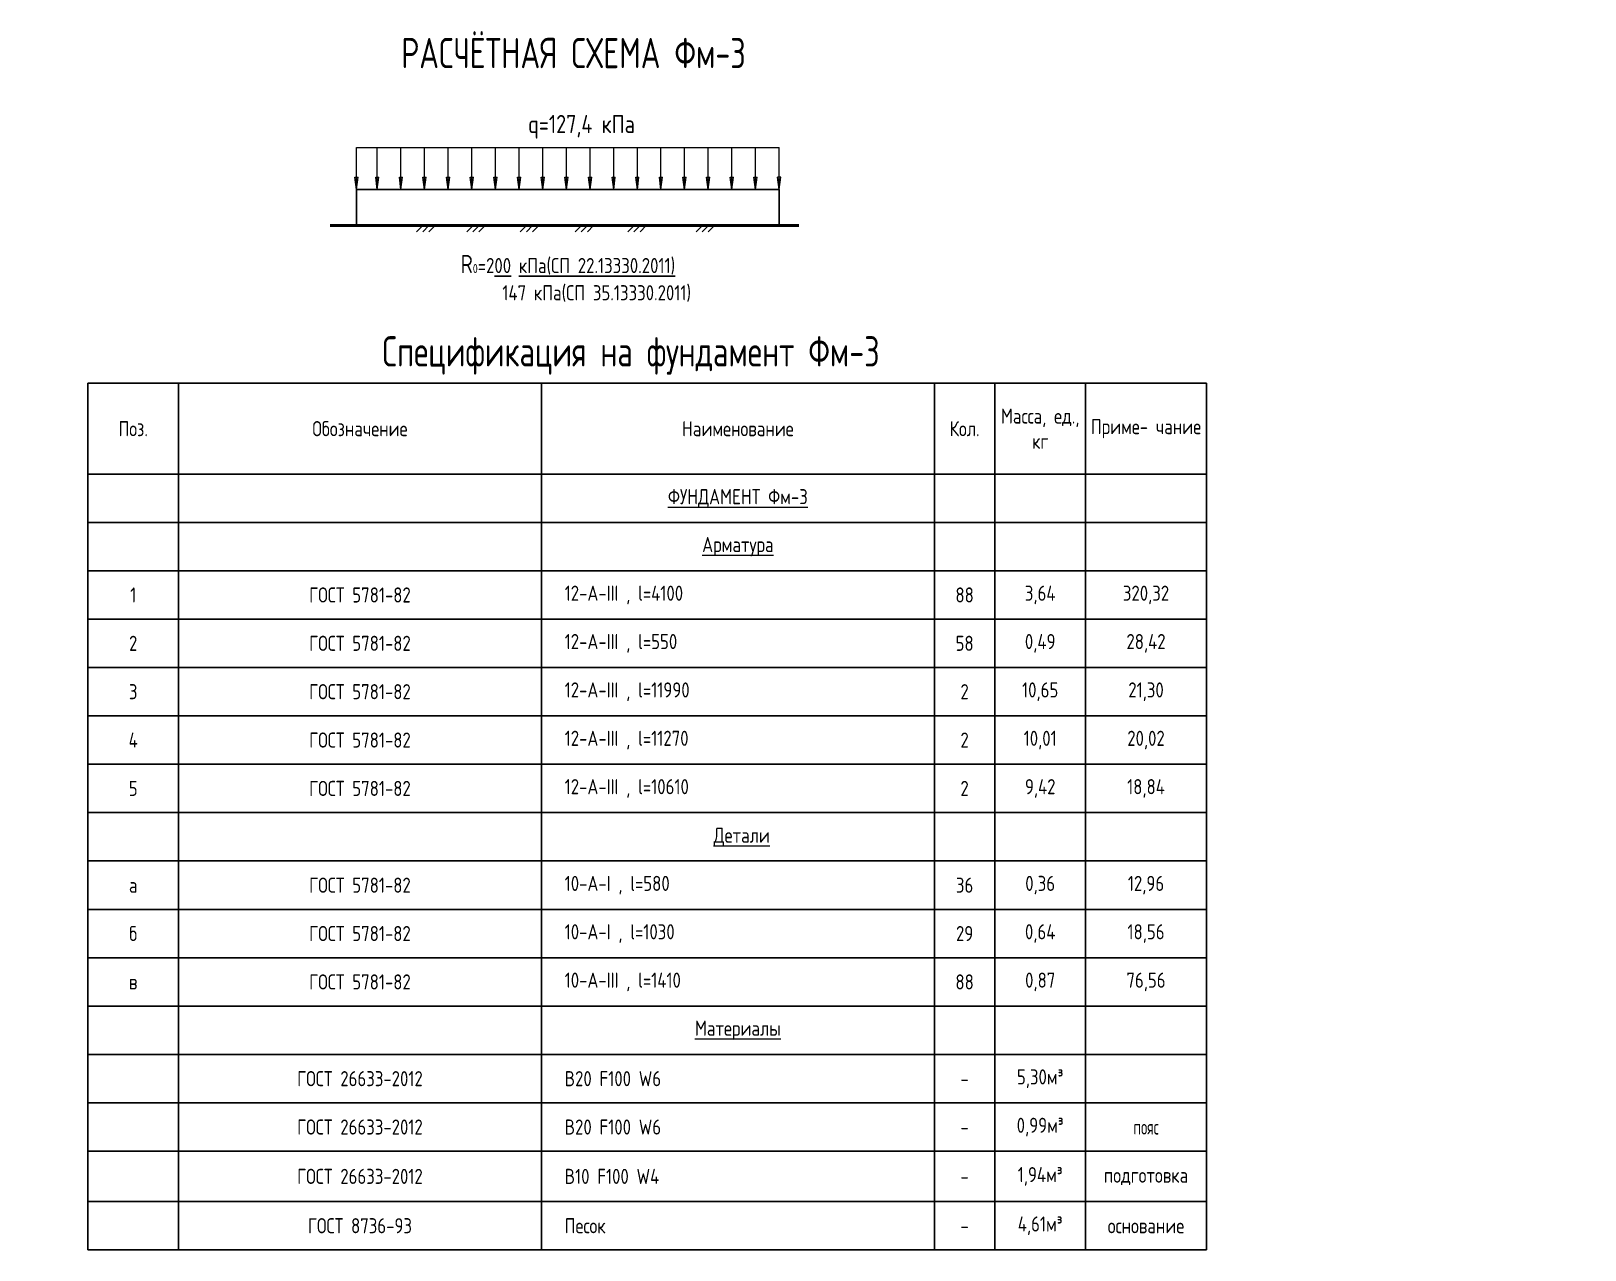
# Model space of a CAD drawing. Header units: millimetres. Extents: x 20530103 to 31271019, y 32092698 to 33532929.
# Drawn here: x 26422453 to 26448150, y 33010565 to 33030723 of the extents above; entities that cross this region are included whole.
import ezdxf
from ezdxf import colors
from ezdxf.entities.mleader import LeaderData, LeaderLine
from ezdxf.enums import TextEntityAlignment as Align
from ezdxf.math import Vec2, Vec3

# ---------------------------------------------------------------- set-up
doc = ezdxf.new("R2010")
doc.units = ezdxf.units.MM
doc.styles.add('GOST 2.304', font='GOST.TTF')

# ---------------------------------------------------------------- blocks, each defined once
blk = doc.blocks.new('_None')
blk = doc.blocks.new('*T456')
at = {"color": 0, "linetype": 'ByBlock', "lineweight": 30, "transparency": 16777216}
for p, q in [((0, 0), (18500, 0)), ((0, 0), (0, -14332.51271631941)), ((1500, 0), (1500, -14332.51271631941)), ((7500, 0), (7500, -14332.51271631941)), ((14000, 0), (14000, -14332.51271631941)), ((15000, 0), (15000, -14332.51271631941)), ((16500, 0), (16500, -14332.51271631941)), ((18500, 0), (18500, -14332.51271631941)), ((0, -1500), (18500, -1500)), ((0, -2300), (18500, -2300)), ((0, -3100), (18500, -3100)), ((0, -3900), (18500, -3900)), ((0, -4700), (18500, -4700)), ((0, -5500), (18500, -5500)), ((0, -6300), (18500, -6300)), ((0, -7100), (18500, -7100)), ((0, -7900), (18500, -7900)), ((0, -8700), (18500, -8700)), ((0, -9500), (18500, -9500)), ((0, -10300), (18500, -10300)), ((0, -11100), (18500, -11100)), ((0, -11900), (18500, -11900)), ((0, -12700), (18500, -12700)), ((0, -13532.51271631941), (18500, -13532.51271631941)), ((0, -14332.51271631941), (18500, -14332.51271631941))]:
    blk.add_line(p, q, dxfattribs=at)
at = {"color": 0, "linetype": 'Continuous', "lineweight": 20, "transparency": 16777216, "char_height": 250, "style": 'GOST 2.304'}
for s, insert, width, attachment_point in [('Масса, ед., кг', (15750, -750), 1496.999999999473, 5), ('Поз.', (750, -750), 1497, 5), ('Обозначение', (4500, -750), 5997, 5), ('Наименование', (10750, -750), 6497.000000000408, 5), ('Кол.', (14500, -750), 997.000000000216, 5), ('Приме- чание', (17500, -750), 1996.999999999905, 5), ('{\\LФУНДАМЕНТ Фм-3}', (10750, -1900), 6497.000000000408, 5), ('{\\LАрматура}', (10750, -2700), 6497.000000000408, 5), ('1', (750, -3500), 1497, 5), ('ГОСТ 5781-82', (4500, -3500), 5997, 5), ('   12-А-III , l=4100', (7501.5, -3500), 6497.000000000408, 4), ('88', (14500, -3500), 997.000000000216, 5), ('3,64', (15750, -3500), 1496.999999999473, 5), ('320,32', (17500, -3500), 1996.999999999905, 5), ('2', (750, -4300), 1497, 5), ('ГОСТ 5781-82', (4500, -4300), 5997, 5), ('   12-А-III , l=550', (7501.5, -4300), 6497.000000000408, 4), ('58', (14500, -4300), 997.000000000216, 5), ('0,49', (15750, -4300), 1496.999999999473, 5), ('28,42', (17500, -4300), 1996.999999999905, 5), ('3', (750, -5100), 1497, 5), ('ГОСТ 5781-82', (4500, -5100), 5997, 5), ('   12-А-III , l=11990', (7501.5, -5100), 6497.000000000408, 4), ('2', (14500, -5100), 997.000000000216, 5), ('10,65', (15750, -5100), 1496.999999999473, 5), ('21,30', (17500, -5100), 1996.999999999905, 5), ('4', (750, -5900), 1497, 5), ('ГОСТ 5781-82', (4500, -5900), 5997, 5), ('   12-А-III , l=11270', (7501.5, -5900), 6497.000000000408, 4), ('2', (14500, -5900), 997.000000000216, 5), ('10,01', (15750, -5900), 1496.999999999473, 5), ('20,02', (17500, -5900), 1996.999999999905, 5), ('5', (750, -6700), 1497, 5), ('ГОСТ 5781-82', (4500, -6700), 5997, 5), ('   12-А-III , l=10610', (7501.5, -6700), 6497.000000000408, 4), ('2', (14500, -6700), 997.000000000216, 5), ('9,42', (15750, -6700), 1496.999999999473, 5), ('18,84', (17500, -6700), 1996.999999999905, 5), (' {\\LДетали}', (10750, -7500), 6497.000000000408, 5), ('ГОСТ 5781-82', (4500, -8300), 5997, 5), ('   10-А-I , l=580', (7501.5, -8300), 6497.000000000408, 4), ('36', (14500, -8300), 997.000000000216, 5), ('0,36', (15750, -8300), 1496.999999999473, 5), ('12,96', (17500, -8300), 1996.999999999905, 5), ('а', (750, -8300), 1497, 5), ('б', (750, -9100), 1497, 5), ('ГОСТ 5781-82', (4500, -9100), 5997, 5), ('   10-А-I , l=1030', (7501.5, -9100), 6497.000000000408, 4), ('29', (14500, -9100), 997.000000000216, 5), ('0,64', (15750, -9100), 1496.999999999473, 5), ('18,56', (17500, -9100), 1996.999999999905, 5), ('   10-А-III , l=1410', (7501.5, -9900), 6497.000000000408, 4), ('0,87', (15750, -9900), 1496.999999999473, 5), ('76,56', (17500, -9900), 1996.999999999905, 5), ('в', (750, -9900), 1497, 5), ('ГОСТ 5781-82', (4500, -9900), 5997, 5), ('88', (14500, -9900), 997.000000000216, 5), ('{\\LМатериалы}', (10750, -10700), 6497.000000000408, 5), ('ГОСТ 26633-2012', (4500, -11500), 5997, 5), ('   B20 F100 W6', (7501.5, -11500), 6497.000000000408, 4), ('-', (14500, -11500), 997.000000000216, 5), ('5,30м³', (15750, -11500), 1496.999999999473, 5), ('ГОСТ 26633-2012', (4500, -12300), 5997, 5), ('   B20 F100 W6', (7501.5, -12300), 6497.000000000408, 4), ('-', (14500, -12300), 997.000000000216, 5), ('0,99м³', (15750, -12300), 1496.999999999473, 5), ('{\\W0.8;пояс }', (17500, -12300), 1996.999999999905, 5), ('ГОСТ 26633-2012', (4500, -13116.25635816157), 5997, 5), ('   B10 F100 W4', (7501.5, -13116.25635816157), 6497.000000000408, 4), ('1,94м³', (15750, -13116.25635816157), 1496.999999999473, 5), ('подготовка', (17500, -13116.25635816157), 1996.999999999905, 5), ('-', (14500, -13116.25635816157), 997.000000000216, 5), ('ГОСТ 8736-93', (4500, -13932.51271631941), 5997, 5), ('   Песок', (7501.5, -13932.51271631941), 6497.000000000408, 4), ('4,61м³', (15750, -13932.51271631941), 1496.999999999473, 5), ('-', (14500, -13932.51271631941), 997.000000000216, 5), ('основание', (17500, -13932.51271631941), 1996.999999999905, 5)]:
    blk.add_mtext(s, dxfattribs=dict(at, insert=insert, width=width, attachment_point=attachment_point))

msp = doc.modelspace()

# ---------------------------------------------------------------- linework, layer by layer
at = {"color": 7, "linetype": 'Continuous', "lineweight": 20}
for p, q in [((26427833.5873265, 33028105.11785175), (26427833.5873265, 33028798.34413032)), ((26427833.5873265, 33028798.34413032), (26434824.50486002, 33028798.34413032)), ((26428178.90679022, 33028105.11785175), (26428178.90679022, 33028798.34413032)), ((26428569.82432373, 33028105.11785175), (26428569.82432373, 33028798.34413032)), ((26428960.74185725, 33028105.11785175), (26428960.74185725, 33028798.34413032)), ((26429351.65939077, 33028105.11785175), (26429351.65939077, 33028798.34413032)), ((26429742.57692429, 33028105.11785175), (26429742.57692429, 33028798.34413032)), ((26430133.4944578, 33028105.11785175), (26430133.4944578, 33028798.34413032)), ((26430524.41199132, 33028105.11785175), (26430524.41199132, 33028798.34413032)), ((26430915.32952484, 33028105.11785175), (26430915.32952484, 33028798.34413032)), ((26431306.24705836, 33028105.11785175), (26431306.24705836, 33028798.34413032)), ((26431697.16459187, 33028105.11785175), (26431697.16459187, 33028798.34413032)), ((26432088.0821254, 33028105.11785175), (26432088.0821254, 33028798.34413032)), ((26432478.99965891, 33028105.11785175), (26432478.99965891, 33028798.34413032)), ((26432869.91719243, 33028105.11785175), (26432869.91719243, 33028798.34413032)), ((26433260.83472595, 33028105.11785175), (26433260.83472595, 33028798.34413032)), ((26433651.75225946, 33028105.11785175), (26433651.75225946, 33028798.34413032)), ((26434042.66979298, 33028105.11785175), (26434042.66979298, 33028798.34413032)), ((26434433.5873265, 33028105.11785175), (26434433.5873265, 33028798.34413032)), ((26434824.50486002, 33028105.11785175), (26434824.50486002, 33028798.34413032)), ((26427833.5873265, 33028105.11785175), (26427806.83342429, 33028307.14811576)), ((26427806.83342429, 33028307.14811576), (26427860.34122872, 33028307.14811576)), ((26427833.5873265, 33028105.11785175), (26427860.34122872, 33028307.14811576)), ((26428178.90679022, 33028105.11785175), (26428152.152888, 33028307.14811576)), ((26428152.152888, 33028307.14811576), (26428205.66069243, 33028307.14811576)), ((26428178.90679022, 33028105.11785175), (26428205.66069243, 33028307.14811576)), ((26428569.82432373, 33028105.11785175), (26428543.07042152, 33028307.14811576)), ((26428543.07042152, 33028307.14811576), (26428596.57822595, 33028307.14811576)), ((26428569.82432373, 33028105.11785175), (26428596.57822595, 33028307.14811576)), ((26428960.74185725, 33028105.11785175), (26428933.98795504, 33028307.14811576)), ((26428933.98795504, 33028307.14811576), (26428987.49575946, 33028307.14811576)), ((26428960.74185725, 33028105.11785175), (26428987.49575946, 33028307.14811576)), ((26429351.65939077, 33028105.11785175), (26429324.90548855, 33028307.14811576)), ((26429324.90548855, 33028307.14811576), (26429378.41329298, 33028307.14811576)), ((26429351.65939077, 33028105.11785175), (26429378.41329298, 33028307.14811576)), ((26429742.57692429, 33028105.11785175), (26429715.82302207, 33028307.14811576)), ((26429715.82302207, 33028307.14811576), (26429769.3308265, 33028307.14811576)), ((26429742.57692429, 33028105.11785175), (26429769.3308265, 33028307.14811576)), ((26430133.4944578, 33028105.11785175), (26430106.74055559, 33028307.14811576)), ((26430106.74055559, 33028307.14811576), (26430160.24836002, 33028307.14811576)), ((26430133.4944578, 33028105.11785175), (26430160.24836002, 33028307.14811576)), ((26430524.41199132, 33028105.11785175), (26430497.65808911, 33028307.14811576)), ((26430497.65808911, 33028307.14811576), (26430551.16589354, 33028307.14811576)), ((26430524.41199132, 33028105.11785175), (26430551.16589354, 33028307.14811576)), ((26430915.32952484, 33028105.11785175), (26430888.57562263, 33028307.14811576)), ((26430888.57562263, 33028307.14811576), (26430942.08342705, 33028307.14811576)), ((26430915.32952484, 33028105.11785175), (26430942.08342705, 33028307.14811576)), ((26431306.24705836, 33028105.11785175), (26431279.49315615, 33028307.14811576)), ((26431279.49315615, 33028307.14811576), (26431333.00096057, 33028307.14811576)), ((26431306.24705836, 33028105.11785175), (26431333.00096057, 33028307.14811576)), ((26431697.16459187, 33028105.11785175), (26431670.41068966, 33028307.14811576)), ((26431670.41068966, 33028307.14811576), (26431723.91849409, 33028307.14811576)), ((26431697.16459187, 33028105.11785175), (26431723.91849409, 33028307.14811576)), ((26432088.0821254, 33028105.11785175), (26432061.32822318, 33028307.14811576)), ((26432061.32822318, 33028307.14811576), (26432114.83602761, 33028307.14811576)), ((26432088.0821254, 33028105.11785175), (26432114.83602761, 33028307.14811576)), ((26432478.99965891, 33028105.11785175), (26432452.2457567, 33028307.14811576)), ((26432452.2457567, 33028307.14811576), (26432505.75356112, 33028307.14811576)), ((26432478.99965891, 33028105.11785175), (26432505.75356112, 33028307.14811576)), ((26432869.91719243, 33028105.11785175), (26432843.16329022, 33028307.14811576)), ((26432843.16329022, 33028307.14811576), (26432896.67109464, 33028307.14811576)), ((26432869.91719243, 33028105.11785175), (26432896.67109464, 33028307.14811576)), ((26433260.83472595, 33028105.11785175), (26433234.08082373, 33028307.14811576)), ((26433234.08082373, 33028307.14811576), (26433287.58862816, 33028307.14811576)), ((26433260.83472595, 33028105.11785175), (26433287.58862816, 33028307.14811576)), ((26433651.75225946, 33028105.11785175), (26433624.99835725, 33028307.14811576)), ((26433624.99835725, 33028307.14811576), (26433678.50616168, 33028307.14811576)), ((26433651.75225946, 33028105.11785175), (26433678.50616168, 33028307.14811576)), ((26434042.66979298, 33028105.11785175), (26434015.91589077, 33028307.14811576)), ((26434015.91589077, 33028307.14811576), (26434069.4236952, 33028307.14811576)), ((26434042.66979298, 33028105.11785175), (26434069.4236952, 33028307.14811576)), ((26434433.5873265, 33028105.11785175), (26434406.83342429, 33028307.14811576)), ((26434406.83342429, 33028307.14811576), (26434460.34122871, 33028307.14811576)), ((26434433.5873265, 33028105.11785175), (26434460.34122871, 33028307.14811576)), ((26434824.50486002, 33028105.11785175), (26434797.75095781, 33028307.14811576)), ((26434851.25876223, 33028307.14811576), (26434797.75095781, 33028307.14811576)), ((26434824.50486002, 33028105.11785175), (26434851.25876223, 33028307.14811576)), ((26428932.83686953, 33027505.11785175), (26428829.1030587, 33027401.38404091)), ((26429032.83686953, 33027505.11785175), (26428929.1030587, 33027401.38404091)), ((26429132.83686953, 33027505.11785175), (26429029.1030587, 33027401.38404091)), ((26429761.67120368, 33027505.11785175), (26429657.93739285, 33027401.38404091)), ((26429861.67120368, 33027505.11785175), (26429757.93739285, 33027401.38404091)), ((26429961.67120368, 33027505.11785175), (26429857.93739285, 33027401.38404091)), ((26430647.24611896, 33027505.11785175), (26430543.51230813, 33027401.38404091)), ((26430747.24611896, 33027505.11785175), (26430643.51230813, 33027401.38404091)), ((26430847.24611896, 33027505.11785175), (26430743.51230813, 33027401.38404091)), ((26431556.28055218, 33027505.11785175), (26431452.54674135, 33027401.38404091)), ((26431656.28055218, 33027505.11785175), (26431552.54674135, 33027401.38404091)), ((26431756.28055218, 33027505.11785175), (26431652.54674135, 33027401.38404091)), ((26432427.28464731, 33027505.11785175), (26432323.55083648, 33027401.38404091)), ((26432527.28464731, 33027505.11785175), (26432423.55083648, 33027401.38404091)), ((26432627.28464731, 33027505.11785175), (26432523.55083648, 33027401.38404091)), ((26433556.11469598, 33027505.11785175), (26433452.38088515, 33027401.38404091)), ((26433656.11469598, 33027505.11785175), (26433552.38088515, 33027401.38404091)), ((26433756.11469598, 33027505.11785175), (26433652.38088515, 33027401.38404091))]:
    msp.add_line(p, q, dxfattribs=at)
at = {"color": 7, "linetype": 'Continuous', "lineweight": 30}
for p, q in [((26427833.5873265, 33028105.11785175), (26434824.50486002, 33028105.11785175)), ((26427833.5873265, 33028105.11785175), (26427833.5873265, 33027505.11785175)), ((26434824.50486002, 33028105.11785175), (26434824.50486002, 33027505.11785175)), ((26428533.5873265, 33027505.11785175), (26431733.5873265, 33027505.11785175))]:
    msp.add_line(p, q, dxfattribs=at)
at = {"color": 7, "linetype": 'Continuous', "lineweight": 50}
msp.add_line((26435149.2224054, 33027505.11785175), (26427399.67213289, 33027505.11785175), dxfattribs=at)

# ---------------------------------------------------------------- block references
msp.add_blockref('*T456', (26423391.50251654, 33024897.286128))

# ---------------------------------------------------------------- texts
at = {"color": 7, "lineweight": 20, "style": 'GOST 2.304', "width": 0.9}
for s, p in [('РАСЧЁТНАЯ СХЕМА Фм-3', (26431423.04408783, 33030109.65571436)), ('Спецификация на фундамент Фм-3', (26432374.01488559, 33025175.93725755))]:
    msp.add_text(s, height=500, dxfattribs=at).set_placement(p, align=Align.CENTER)
at = {"color": 7, "lineweight": 25, "char_height": 300, "attachment_point": 1, "style": 'GOST 2.304'}
for s, insert, width in [('q=127,4 кПа', (26430671.78236734, 33029335.79036812), 2072.724299740119), ('\\pi1967;R{\\H0.5x;0\\H1.6667x;=2\\L00 кПа(СП 22.13330.2011)\\P\\pi1886.6;\\l      147 кПа(СП 35.13330.2011)\\P\\pi2922.6;                }', (26427591.07877329, 33027020.22637056), 7559.426524063179)]:
    msp.add_mtext(s, dxfattribs=dict(at, insert=insert, width=width))

# ---------------------------------------------------------------- leaders
at = {"color": 7, "linetype": 'Continuous', "lineweight": 20}
ml = msp.add_multileader_mtext('Standard', dxfattribs=at)
ml.set_content('Болт распорный монтажный\\P (в комплекте поставки)', color=84, style='GOST 2.304')
ml.set_leader_properties(linetype='Continuous', lineweight=20)
ml.set_arrow_properties(name='NONE')
ml.build(insert=Vec2(0, 0))
ml.multileader.update_dxf_attribs({"text_left_attachment_type": 6, "text_right_attachment_type": 6, "dogleg_length": 3, "arrow_head_size": 30, "scale": 100})
ctx = ml.context
ctx.base_point, ctx.scale, ctx.char_height, ctx.arrow_head_size, ctx.landing_gap_size, ctx.plane_origin = Vec3(26206845.69763468, 33027486.13098481), 100, 300, 30, 0, Vec3(26204689.72075082, 33026519.13850963)
ctx.left_attachment, ctx.right_attachment = 6, 6
notes = []
notes.append((ctx, [(0, (1, 1, 0), (26206545.69763468, 33027486.13098481), (1, 0), 300, [(0, [(26204276.94984945, 33025232.85171512)], 0, [])])]))
ctx.mtext.insert, ctx.mtext.width, ctx.mtext.defined_height, ctx.mtext.flow_direction = Vec3(26206845.69763468, 33027846.13098481), 5663.077980392147, 1542.822645934532, 5
ml = msp.add_multileader_mtext('Standard', dxfattribs=at)
ml.set_content('{\\C7;Болт распорный монтажный\\P (в комплекте поставки)}', color=84, style='GOST 2.304')
ml.set_leader_properties(linetype='Continuous', lineweight=20)
ml.set_arrow_properties(name='NONE')
ml.build(insert=Vec2(0, 0))
ml.multileader.update_dxf_attribs({"text_left_attachment_type": 6, "text_right_attachment_type": 6, "dogleg_length": 3, "arrow_head_size": 30, "scale": 100})
ctx = ml.context
ctx.base_point, ctx.scale, ctx.char_height, ctx.arrow_head_size, ctx.landing_gap_size, ctx.plane_origin = Vec3(26395803.95039839, 33027652.97808671), 100, 300, 30, 0, Vec3(26393647.97351452, 33026685.98561153)
ctx.left_attachment, ctx.right_attachment = 6, 6
notes.append((ctx, [(0, (1, 1, 0), (26395503.95039839, 33027652.97808671), (1, 0), 300, [(0, [(26393235.20261315, 33025399.69881703)], 0, [])])]))
ctx.mtext.insert, ctx.mtext.width, ctx.mtext.defined_height, ctx.mtext.flow_direction = Vec3(26395803.95039839, 33028012.97808671), 5663.077980392147, 1542.822645934532, 5
ml = msp.add_multileader_mtext('Standard', dxfattribs=at)
ml.set_content('{\\C7;Шов бетонирования}', color=84, style='GOST 2.304')
ml.set_leader_properties(linetype='Continuous', lineweight=20)
ml.set_arrow_properties(name='NONE')
ml.build(insert=Vec2(0, 0))
ml.multileader.update_dxf_attribs({"text_left_attachment_type": 6, "text_right_attachment_type": 6, "dogleg_length": 3, "arrow_head_size": 30, "scale": 100})
ctx = ml.context
ctx.base_point, ctx.scale, ctx.char_height, ctx.arrow_head_size, ctx.landing_gap_size, ctx.plane_origin = Vec3(26353881.55297114, 33023186.16962047), 100, 300, 30, 0, Vec3(26356159.14581528, 33021762.38594173)
ctx.left_attachment, ctx.right_attachment, ctx.text_align_type = 6, 6, 1
notes.append((ctx, [(1, (1, 1, 0), (26353581.55297114, 33023186.16962047), (1, 0), 300, [(0, [(26352654.11380242, 33018490.87631269)], 0, [])])]))
ctx.mtext.insert, ctx.mtext.width, ctx.mtext.alignment, ctx.mtext.flow_direction = Vec3(26355188.49688346, 33023561.16962047), 2732.348636747338, 2, 5
ml = msp.add_multileader_mtext('Standard', dxfattribs=at)
ml.set_content('А', color=84, style='GOST 2.304')
ml.set_leader_properties(linetype='Continuous', lineweight=20)
ml.set_arrow_properties(name='NONE')
ml.build(insert=Vec2(0, 0))
ml.multileader.update_dxf_attribs({"text_left_attachment_type": 6, "text_right_attachment_type": 6, "dogleg_length": 3, "arrow_head_size": 30, "scale": 100})
ctx = ml.context
ctx.base_point, ctx.scale, ctx.char_height, ctx.arrow_head_size, ctx.landing_gap_size, ctx.plane_origin = Vec3(26408757.32608743, 33019035.86449892), 100, 500, 30, 0, Vec3(26403007.02237298, 33012900.49688569)
ctx.left_attachment, ctx.right_attachment, ctx.text_align_type = 6, 6, 1
notes.append((ctx, [(1, (1, 1, 0), (26408457.32608743, 33019035.86449892), (1, 0), 300, [(0, [(26407442.89857751, 33021319.34563334)], 0, [])])]))
ctx.mtext.insert, ctx.mtext.width, ctx.mtext.defined_height, ctx.mtext.alignment, ctx.mtext.flow_direction = Vec3(26408914.82608743, 33019635.86449892), 456.9979422800243, 939.3198051533765, 2, 5
ml = msp.add_multileader_mtext('Standard', dxfattribs=at)
ml.set_content('{\\C0;Опорная юбка ёмкости}', color=84, style='GOST 2.304')
ml.set_leader_properties(linetype='Continuous', lineweight=20)
ml.set_arrow_properties(name='NONE')
ml.build(insert=Vec2(0, 0))
ml.multileader.update_dxf_attribs({"text_left_attachment_type": 6, "text_right_attachment_type": 6, "dogleg_length": 3, "arrow_head_size": 30, "scale": 100})
ctx = ml.context
ctx.base_point, ctx.scale, ctx.char_height, ctx.arrow_head_size, ctx.landing_gap_size, ctx.plane_origin = Vec3(26406631.77766521, 33014508.66112224), 100, 300, 30, 0, Vec3(26419639.1544691, 33017685.93246732)
ctx.left_attachment, ctx.right_attachment, ctx.text_align_type = 6, 6, 1
notes.append((ctx, [(1, (1, 1, 0), (26406331.77766521, 33014508.66112224), (1, 0), 300, [(0, [(26404718.63332411, 33011728.85017421)], 0, [])])]))
ctx.mtext.insert, ctx.mtext.width, ctx.mtext.alignment, ctx.mtext.flow_direction = Vec3(26407799.52766521, 33014868.66112224), 2823.818146156147, 2, 5
ml = msp.add_multileader_mtext('Standard', dxfattribs=at)
ml.set_content('{\\C0;Опорная юбка ёмкости}', color=84, style='GOST 2.304')
ml.set_leader_properties(linetype='Continuous', lineweight=20)
ml.set_arrow_properties(name='NONE')
ml.build(insert=Vec2(0, 0))
ml.multileader.update_dxf_attribs({"text_left_attachment_type": 6, "text_right_attachment_type": 6, "dogleg_length": 3, "arrow_head_size": 30, "scale": 100})
ctx = ml.context
ctx.base_point, ctx.scale, ctx.char_height, ctx.arrow_head_size, ctx.landing_gap_size, ctx.plane_origin = Vec3(26472736.98748657, 33014125.05649932), 100, 300, 30, 0, Vec3(26485744.36429046, 33017302.32784441)
ctx.left_attachment, ctx.right_attachment, ctx.text_align_type = 6, 6, 1
notes.append((ctx, [(1, (1, 1, 0), (26472436.98748657, 33014125.05649932), (1, 0), 300, [(0, [(26470823.84314547, 33011345.24555129)], 0, [])])]))
ctx.mtext.insert, ctx.mtext.width, ctx.mtext.alignment, ctx.mtext.flow_direction = Vec3(26473904.73748657, 33014485.05649932), 2823.818146156147, 2, 5
for ctx, leaders in notes:
    for number, flags, end, landing, length, lines in leaders:
        leader = LeaderData()
        leader.index, (leader.has_last_leader_line, leader.has_dogleg_vector, leader.attachment_direction) = number, flags
        leader.last_leader_point, leader.dogleg_vector, leader.dogleg_length = Vec3(end), Vec3(landing), length
        for number, points, colour, breaks in lines:
            line = LeaderLine()
            line.index, line.vertices, line.color, line.breaks = number, Vec3.list(points), colors.encode_raw_color(colour), breaks
            leader.lines.append(line)
        ctx.leaders.append(leader)

doc.saveas('drawing.dxf')
